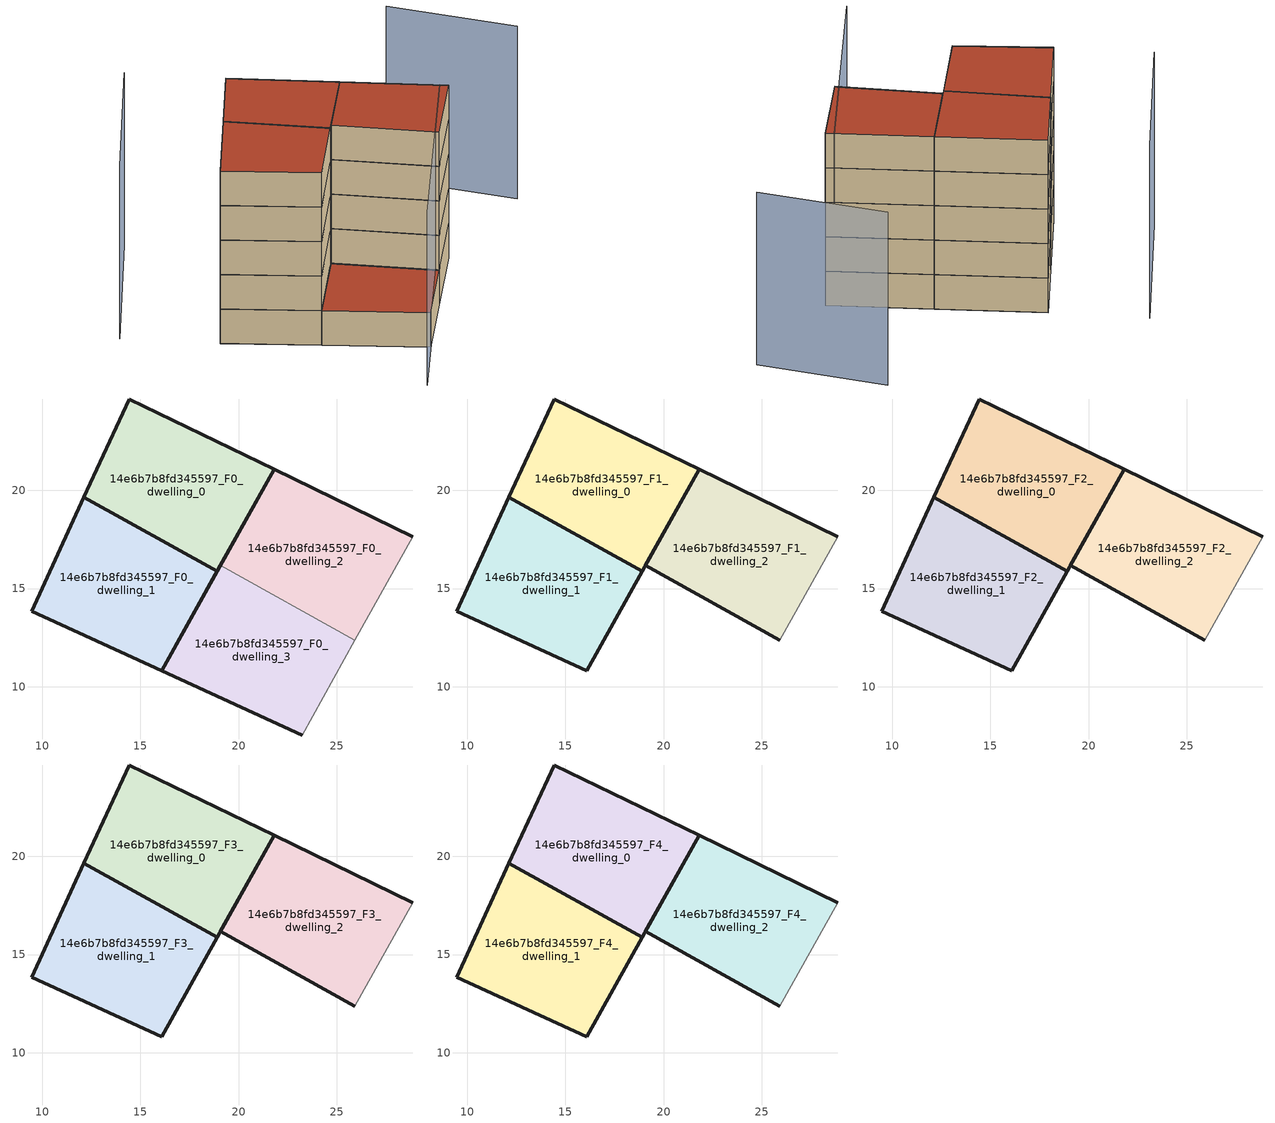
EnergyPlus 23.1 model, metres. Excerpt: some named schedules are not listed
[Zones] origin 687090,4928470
14e6b7b8fd345597_F0_dwelling_0
 floor ground (EU_floor_Construction): 18.9,15.87 21.8,21.06 14.42,24.65 12.12,19.65 z0
 wall outside (EU_wall_Construction): 12.12,19.65 14.42,24.65 21.8,21.06 18.9,15.87 12.12,19.65 z0:3
14e6b7b8fd345597_F0_dwelling_1
 floor ground (EU_floor_Construction): 16.08,10.82 18.9,15.87 12.12,19.65 9.46,13.85 z0
 wall outside (EU_wall_Construction): 18.9,15.87 16.08,10.82 9.46,13.85 12.12,19.65 18.9,15.87 z0:3
14e6b7b8fd345597_F0_dwelling_2
 floor ground (EU_floor_Construction): 25.92,12.35 28.87,17.63 21.8,21.06 19.07,16.18 z0
 wall outside (EU_wall_Construction): 19.07,16.18 21.8,21.06 28.87,17.63 z0:3
 wall adiabatic (EU_wall_Construction): 28.87,17.63 25.92,12.35 z0:3
 wall to 14e6b7b8fd345597_F0_dwelling_3 (EU_wall_Construction): 25.92,12.35 19.07,16.18 z0:3
14e6b7b8fd345597_F0_dwelling_3
 floor ground (EU_floor_Construction): 23.23,7.54 25.92,12.35 19.07,16.18 16.08,10.82 z0
 wall outside (EU_wall_Construction): 23.23,7.54 16.08,10.82 19.07,16.18 z0:3
 wall adiabatic (EU_wall_Construction): 25.92,12.35 23.23,7.54 z0:3
 roof outside (EU_roof_Construction): 25.92,12.35 23.23,7.54 16.08,10.82 19.07,16.18 z3
14e6b7b8fd345597_F1_dwelling_0
 floor to 14e6b7b8fd345597_F0_dwelling_0 (EU_floor_Construction): 18.9,15.87 21.8,21.06 14.42,24.65 12.12,19.65 z3
 wall outside (EU_wall_Construction): 12.12,19.65 14.42,24.65 21.8,21.06 18.9,15.87 12.12,19.65 z3:6
14e6b7b8fd345597_F1_dwelling_1
 floor to 14e6b7b8fd345597_F0_dwelling_1 (EU_floor_Construction): 16.08,10.82 18.9,15.87 12.12,19.65 9.46,13.85 z3
 wall outside (EU_wall_Construction): 18.9,15.87 16.08,10.82 9.46,13.85 12.12,19.65 18.9,15.87 z3:6
14e6b7b8fd345597_F1_dwelling_2
 floor to 14e6b7b8fd345597_F0_dwelling_2 (EU_floor_Construction): 25.92,12.35 28.87,17.63 21.8,21.06 19.07,16.18 z3
 wall outside (EU_wall_Construction): 25.92,12.35 19.07,16.18 21.8,21.06 28.87,17.63 z3:6
 wall adiabatic (EU_wall_Construction): 28.87,17.63 25.92,12.35 z3:6
14e6b7b8fd345597_F2_dwelling_0
 floor to 14e6b7b8fd345597_F1_dwelling_0 (EU_floor_Construction): 18.9,15.87 21.8,21.06 14.42,24.65 12.12,19.65 z6
 wall outside (EU_wall_Construction): 12.12,19.65 14.42,24.65 21.8,21.06 18.9,15.87 12.12,19.65 z6:9
14e6b7b8fd345597_F2_dwelling_1
 floor to 14e6b7b8fd345597_F1_dwelling_1 (EU_floor_Construction): 16.08,10.82 18.9,15.87 12.12,19.65 9.46,13.85 z6
 wall outside (EU_wall_Construction): 18.9,15.87 16.08,10.82 9.46,13.85 12.12,19.65 18.9,15.87 z6:9
14e6b7b8fd345597_F2_dwelling_2
 floor to 14e6b7b8fd345597_F1_dwelling_2 (EU_floor_Construction): 25.92,12.35 28.87,17.63 21.8,21.06 19.07,16.18 z6
 wall outside (EU_wall_Construction): 25.92,12.35 19.07,16.18 21.8,21.06 28.87,17.63 z6:9
 wall adiabatic (EU_wall_Construction): 28.87,17.63 25.92,12.35 z6:9
14e6b7b8fd345597_F3_dwelling_0
 floor to 14e6b7b8fd345597_F2_dwelling_0 (EU_floor_Construction): 18.9,15.87 21.8,21.06 14.42,24.65 12.12,19.65 z9
 wall outside (EU_wall_Construction): 12.12,19.65 14.42,24.65 21.8,21.06 18.9,15.87 12.12,19.65 z9:12
14e6b7b8fd345597_F3_dwelling_1
 floor to 14e6b7b8fd345597_F2_dwelling_1 (EU_floor_Construction): 16.08,10.82 18.9,15.87 12.12,19.65 9.46,13.85 z9
 wall outside (EU_wall_Construction): 18.9,15.87 16.08,10.82 9.46,13.85 12.12,19.65 18.9,15.87 z9:12
14e6b7b8fd345597_F3_dwelling_2
 floor to 14e6b7b8fd345597_F2_dwelling_2 (EU_floor_Construction): 25.92,12.35 28.87,17.63 21.8,21.06 19.07,16.18 z9
 wall outside (EU_wall_Construction): 25.92,12.35 19.07,16.18 21.8,21.06 28.87,17.63 z9:12
 wall adiabatic (EU_wall_Construction): 28.87,17.63 25.92,12.35 z9:12
14e6b7b8fd345597_F4_dwelling_0
 floor to 14e6b7b8fd345597_F3_dwelling_0 (EU_floor_Construction): 18.9,15.87 21.8,21.06 14.42,24.65 12.12,19.65 z12
 wall outside (EU_wall_Construction): 12.12,19.65 14.42,24.65 21.8,21.06 18.9,15.87 12.12,19.65 z12:15
 roof outside (EU_roof_Construction): 21.8,21.06 18.9,15.87 12.12,19.65 14.42,24.65 z15
14e6b7b8fd345597_F4_dwelling_1
 floor to 14e6b7b8fd345597_F3_dwelling_1 (EU_floor_Construction): 16.08,10.82 18.9,15.87 12.12,19.65 9.46,13.85 z12
 wall outside (EU_wall_Construction): 18.9,15.87 16.08,10.82 9.46,13.85 12.12,19.65 18.9,15.87 z12:15
 roof outside (EU_roof_Construction): 18.9,15.87 16.08,10.82 9.46,13.85 12.12,19.65 z15
14e6b7b8fd345597_F4_dwelling_2
 floor to 14e6b7b8fd345597_F3_dwelling_2 (EU_floor_Construction): 25.92,12.35 28.87,17.63 21.8,21.06 19.07,16.18 z12
 wall outside (EU_wall_Construction): 25.92,12.35 19.07,16.18 21.8,21.06 28.87,17.63 z12:15
 wall adiabatic (EU_wall_Construction): 28.87,17.63 25.92,12.35 z12:15
 roof outside (EU_roof_Construction): 28.87,17.63 25.92,12.35 19.07,16.18 21.8,21.06 z15
shading: 21.13,3.21 28.28,17.92 / 7.97,28.11 3.03,17.21 / 36.31,22.65 28.62,28.7 z0:15
[Building]
EU S2 Campaign: North Axis=0; Terrain=City; Solar Distribution=FullExterior
[Site:Location]
Bologna: Latitude=44.5; Longitude=11.25; Time Zone=1; Elevation=37
[SizingPeriod:WeatherFileDays]
AnnualSizingPeriod: Begin Month=1; Begin Day of Month=1; End Month=12; End Day of Month=31; Day of Week for Start Day=Monday; Use Weather File Daylight Saving Period=No; Use Weather File Rain and Snow Indicators=No
[MATERIAL]
EU_InternalMass_Material: Roughness=MediumRough; Thickness=0.1; Conductivity=1; Density=1800; Specific Heat=900; Thermal Absorptance=0.9; Solar Absorptance=0.7; Visible Absorptance=0.7
[MATERIAL:NOMASS] Roughness=MediumRough; Thermal Absorptance=0.9; Solar Absorptance=0.7; Visible Absorptance=0.7
Name | Thermal Resistance
EU_wall_NoMass | 0.905828
EU_roof_NoMass | 0.37593
EU_floor_NoMass | 0.67114
[CONSTRUCTION]
EU_wall_Construction: EU_wall_NoMass
EU_roof_Construction: EU_roof_NoMass
EU_floor_Construction: EU_floor_NoMass
EU_InternalMass_Construction: EU_InternalMass_Material
[ZONE] Type=1; Multiplier=1; Ceiling Height=autocalculate; Floor Area=autocalculate; Part of Total Floor Area=Yes
Name | Volume
14e6b7b8fd345597_F0_dwelling_0; 14e6b7b8fd345597_F0_dwelling_2; 14e6b7b8fd345597_F1_dwelling_2; 14e6b7b8fd345597_F2_dwelling_2; 14e6b7b8fd345597_F3_dwelling_2; 14e6b7b8fd345597_F4_dwelling_2 | 137.01
14e6b7b8fd345597_F1_dwelling_0; 14e6b7b8fd345597_F2_dwelling_0; 14e6b7b8fd345597_F3_dwelling_0; 14e6b7b8fd345597_F4_dwelling_0 | 137.009
14e6b7b8fd345597_F0_dwelling_1; 14e6b7b8fd345597_F1_dwelling_1; 14e6b7b8fd345597_F2_dwelling_1; 14e6b7b8fd345597_F3_dwelling_1; 14e6b7b8fd345597_F4_dwelling_1 | 137.017
14e6b7b8fd345597_F0_dwelling_3 | 137.02
[INTERNALMASS] Construction=EU_InternalMass_Construction
Name | Zone or ZoneList | Surface Area
14e6b7b8fd345597_F0_dwelling_0_EU_InternalMass | 14e6b7b8fd345597_F0_dwelling_0 | 45.6698
14e6b7b8fd345597_F0_dwelling_1_EU_InternalMass | 14e6b7b8fd345597_F0_dwelling_1 | 45.6723
14e6b7b8fd345597_F0_dwelling_2_EU_InternalMass | 14e6b7b8fd345597_F0_dwelling_2 | 45.6697
14e6b7b8fd345597_F0_dwelling_3_EU_InternalMass | 14e6b7b8fd345597_F0_dwelling_3 | 45.6732
14e6b7b8fd345597_F1_dwelling_0_EU_InternalMass | 14e6b7b8fd345597_F1_dwelling_0 | 60.8913
14e6b7b8fd345597_F1_dwelling_1_EU_InternalMass | 14e6b7b8fd345597_F1_dwelling_1 | 60.9003
14e6b7b8fd345597_F1_dwelling_2_EU_InternalMass | 14e6b7b8fd345597_F1_dwelling_2 | 60.897
14e6b7b8fd345597_F2_dwelling_0_EU_InternalMass | 14e6b7b8fd345597_F2_dwelling_0 | 60.8913
14e6b7b8fd345597_F2_dwelling_1_EU_InternalMass | 14e6b7b8fd345597_F2_dwelling_1 | 60.9003
14e6b7b8fd345597_F2_dwelling_2_EU_InternalMass | 14e6b7b8fd345597_F2_dwelling_2 | 60.897
14e6b7b8fd345597_F3_dwelling_0_EU_InternalMass | 14e6b7b8fd345597_F3_dwelling_0 | 60.8913
14e6b7b8fd345597_F3_dwelling_1_EU_InternalMass | 14e6b7b8fd345597_F3_dwelling_1 | 60.9003
14e6b7b8fd345597_F3_dwelling_2_EU_InternalMass | 14e6b7b8fd345597_F3_dwelling_2 | 60.897
14e6b7b8fd345597_F4_dwelling_0_EU_InternalMass | 14e6b7b8fd345597_F4_dwelling_0 | 60.8913
14e6b7b8fd345597_F4_dwelling_1_EU_InternalMass | 14e6b7b8fd345597_F4_dwelling_1 | 60.9003
14e6b7b8fd345597_F4_dwelling_2_EU_InternalMass | 14e6b7b8fd345597_F4_dwelling_2 | 60.897
[OTHEREQUIPMENT] Fuel Type=Electricity; Design Level Calculation Method=Watts/Area; Power per Zone Floor Area=1; Fraction Latent=0; Fraction Radiant=0; Fraction Lost=0; Carbon Dioxide Generation Rate=0; EndUse Subcategory=EU_Step8_InternalGains
Name | Zone or ZoneList or Space or SpaceList | Schedule
EU_Step8_InternalGain_14e6b7b8fd345597_F0_dwelling_0_f000 | 14e6b7b8fd345597_F0_dwelling_0 | EU_Step8_GainSchedule_14e6b7b8fd345597_F0_dwelling_0_f000
EU_Step8_InternalGain_14e6b7b8fd345597_F0_dwelling_1_f000 | 14e6b7b8fd345597_F0_dwelling_1 | EU_Step8_GainSchedule_14e6b7b8fd345597_F0_dwelling_1_f000
EU_Step8_InternalGain_14e6b7b8fd345597_F0_dwelling_2_f000 | 14e6b7b8fd345597_F0_dwelling_2 | EU_Step8_GainSchedule_14e6b7b8fd345597_F0_dwelling_2_f000
EU_Step8_InternalGain_14e6b7b8fd345597_F0_dwelling_3_f000 | 14e6b7b8fd345597_F0_dwelling_3 | EU_Step8_GainSchedule_14e6b7b8fd345597_F0_dwelling_3_f000
EU_Step8_InternalGain_14e6b7b8fd345597_F1_dwelling_0_f000 | 14e6b7b8fd345597_F1_dwelling_0 | EU_Step8_GainSchedule_14e6b7b8fd345597_F1_dwelling_0_f000
EU_Step8_InternalGain_14e6b7b8fd345597_F1_dwelling_1_f000 | 14e6b7b8fd345597_F1_dwelling_1 | EU_Step8_GainSchedule_14e6b7b8fd345597_F1_dwelling_1_f000
EU_Step8_InternalGain_14e6b7b8fd345597_F1_dwelling_2_f000 | 14e6b7b8fd345597_F1_dwelling_2 | EU_Step8_GainSchedule_14e6b7b8fd345597_F1_dwelling_2_f000
EU_Step8_InternalGain_14e6b7b8fd345597_F2_dwelling_0_f000 | 14e6b7b8fd345597_F2_dwelling_0 | EU_Step8_GainSchedule_14e6b7b8fd345597_F2_dwelling_0_f000
EU_Step8_InternalGain_14e6b7b8fd345597_F2_dwelling_1_f000 | 14e6b7b8fd345597_F2_dwelling_1 | EU_Step8_GainSchedule_14e6b7b8fd345597_F2_dwelling_1_f000
EU_Step8_InternalGain_14e6b7b8fd345597_F2_dwelling_2_f000 | 14e6b7b8fd345597_F2_dwelling_2 | EU_Step8_GainSchedule_14e6b7b8fd345597_F2_dwelling_2_f000
EU_Step8_InternalGain_14e6b7b8fd345597_F3_dwelling_0_f000 | 14e6b7b8fd345597_F3_dwelling_0 | EU_Step8_GainSchedule_14e6b7b8fd345597_F3_dwelling_0_f000
EU_Step8_InternalGain_14e6b7b8fd345597_F3_dwelling_1_f000 | 14e6b7b8fd345597_F3_dwelling_1 | EU_Step8_GainSchedule_14e6b7b8fd345597_F3_dwelling_1_f000
EU_Step8_InternalGain_14e6b7b8fd345597_F3_dwelling_2_f000 | 14e6b7b8fd345597_F3_dwelling_2 | EU_Step8_GainSchedule_14e6b7b8fd345597_F3_dwelling_2_f000
EU_Step8_InternalGain_14e6b7b8fd345597_F4_dwelling_0_f000 | 14e6b7b8fd345597_F4_dwelling_0 | EU_Step8_GainSchedule_14e6b7b8fd345597_F4_dwelling_0_f000
EU_Step8_InternalGain_14e6b7b8fd345597_F4_dwelling_1_f000 | 14e6b7b8fd345597_F4_dwelling_1 | EU_Step8_GainSchedule_14e6b7b8fd345597_F4_dwelling_1_f000
EU_Step8_InternalGain_14e6b7b8fd345597_F4_dwelling_2_f000 | 14e6b7b8fd345597_F4_dwelling_2 | EU_Step8_GainSchedule_14e6b7b8fd345597_F4_dwelling_2_f000
[ZONEVENTILATION:DESIGNFLOWRATE] Schedule=EU_AlwaysOn; Design Flow Rate Calculation Method=AirChanges/Hour; Air Changes per Hour=0.73129; Ventilation Type=Natural; Fan Pressure Rise=0; Fan Total Efficiency=1; Constant Term Coefficient=1; Temperature Term Coefficient=0; Velocity Term Coefficient=0; Velocity Squared Term Coefficient=0; Minimum Indoor Temperature=-100; Maximum Indoor Temperature=100; Delta Temperature=-100; Minimum Outdoor Temperature=-100; Maximum Outdoor Temperature=100; Maximum Wind Speed=40
Name | Zone or ZoneList or Space or SpaceList
EU_ConstantAir_14e6b7b8fd345597_F0_dwelling_0 | 14e6b7b8fd345597_F0_dwelling_0
EU_ConstantAir_14e6b7b8fd345597_F0_dwelling_1 | 14e6b7b8fd345597_F0_dwelling_1
EU_ConstantAir_14e6b7b8fd345597_F0_dwelling_2 | 14e6b7b8fd345597_F0_dwelling_2
EU_ConstantAir_14e6b7b8fd345597_F0_dwelling_3 | 14e6b7b8fd345597_F0_dwelling_3
EU_ConstantAir_14e6b7b8fd345597_F1_dwelling_0 | 14e6b7b8fd345597_F1_dwelling_0
EU_ConstantAir_14e6b7b8fd345597_F1_dwelling_1 | 14e6b7b8fd345597_F1_dwelling_1
EU_ConstantAir_14e6b7b8fd345597_F1_dwelling_2 | 14e6b7b8fd345597_F1_dwelling_2
EU_ConstantAir_14e6b7b8fd345597_F2_dwelling_0 | 14e6b7b8fd345597_F2_dwelling_0
EU_ConstantAir_14e6b7b8fd345597_F2_dwelling_1 | 14e6b7b8fd345597_F2_dwelling_1
EU_ConstantAir_14e6b7b8fd345597_F2_dwelling_2 | 14e6b7b8fd345597_F2_dwelling_2
EU_ConstantAir_14e6b7b8fd345597_F3_dwelling_0 | 14e6b7b8fd345597_F3_dwelling_0
EU_ConstantAir_14e6b7b8fd345597_F3_dwelling_1 | 14e6b7b8fd345597_F3_dwelling_1
EU_ConstantAir_14e6b7b8fd345597_F3_dwelling_2 | 14e6b7b8fd345597_F3_dwelling_2
EU_ConstantAir_14e6b7b8fd345597_F4_dwelling_0 | 14e6b7b8fd345597_F4_dwelling_0
EU_ConstantAir_14e6b7b8fd345597_F4_dwelling_1 | 14e6b7b8fd345597_F4_dwelling_1
EU_ConstantAir_14e6b7b8fd345597_F4_dwelling_2 | 14e6b7b8fd345597_F4_dwelling_2
[HVACTEMPLATE:THERMOSTAT] Constant Heating Setpoint=20; Constant Cooling Setpoint=50
EU_HeatOnly_14e6b7b8fd345597_F0_dwelling_0; EU_HeatOnly_14e6b7b8fd345597_F0_dwelling_1; EU_HeatOnly_14e6b7b8fd345597_F0_dwelling_2; EU_HeatOnly_14e6b7b8fd345597_F0_dwelling_3; EU_HeatOnly_14e6b7b8fd345597_F1_dwelling_0; EU_HeatOnly_14e6b7b8fd345597_F1_dwelling_1; EU_HeatOnly_14e6b7b8fd345597_F1_dwelling_2; EU_HeatOnly_14e6b7b8fd345597_F2_dwelling_0; EU_HeatOnly_14e6b7b8fd345597_F2_dwelling_1; EU_HeatOnly_14e6b7b8fd345597_F2_dwelling_2; EU_HeatOnly_14e6b7b8fd345597_F3_dwelling_0; EU_HeatOnly_14e6b7b8fd345597_F3_dwelling_1; EU_HeatOnly_14e6b7b8fd345597_F3_dwelling_2; EU_HeatOnly_14e6b7b8fd345597_F4_dwelling_0; EU_HeatOnly_14e6b7b8fd345597_F4_dwelling_1; EU_HeatOnly_14e6b7b8fd345597_F4_dwelling_2
[HVACTEMPLATE:ZONE:IDEALLOADSAIRSYSTEM] System Availability Schedule=EU_AlwaysOn; Maximum Heating Supply Air Temperature=50; Minimum Cooling Supply Air Temperature=13; Maximum Heating Supply Air Humidity Ratio=0.0156; Minimum Cooling Supply Air Humidity Ratio=0.0077; Heating Limit=NoLimit; Cooling Limit=NoLimit; Heating Availability Schedule=EU_AlwaysOn; Cooling Availability Schedule=EU_CoolingOff; Dehumidification Control Type=ConstantSensibleHeatRatio; Cooling Sensible Heat Ratio=0.7; Dehumidification Setpoint=60; Humidification Control Type=None; Humidification Setpoint=30; Outdoor Air Method=None; Outdoor Air Flow Rate per Person=0.00944; Outdoor Air Flow Rate per Zone Floor Area=0; Outdoor Air Flow Rate per Zone=0; Demand Controlled Ventilation Type=None; Outdoor Air Economizer Type=NoEconomizer; Heat Recovery Type=None; Sensible Heat Recovery Effectiveness=0.7; Latent Heat Recovery Effectiveness=0.65
Name | Template Thermostat
14e6b7b8fd345597_F0_dwelling_0 | EU_HeatOnly_14e6b7b8fd345597_F0_dwelling_0
14e6b7b8fd345597_F0_dwelling_1 | EU_HeatOnly_14e6b7b8fd345597_F0_dwelling_1
14e6b7b8fd345597_F0_dwelling_2 | EU_HeatOnly_14e6b7b8fd345597_F0_dwelling_2
14e6b7b8fd345597_F0_dwelling_3 | EU_HeatOnly_14e6b7b8fd345597_F0_dwelling_3
14e6b7b8fd345597_F1_dwelling_0 | EU_HeatOnly_14e6b7b8fd345597_F1_dwelling_0
14e6b7b8fd345597_F1_dwelling_1 | EU_HeatOnly_14e6b7b8fd345597_F1_dwelling_1
14e6b7b8fd345597_F1_dwelling_2 | EU_HeatOnly_14e6b7b8fd345597_F1_dwelling_2
14e6b7b8fd345597_F2_dwelling_0 | EU_HeatOnly_14e6b7b8fd345597_F2_dwelling_0
14e6b7b8fd345597_F2_dwelling_1 | EU_HeatOnly_14e6b7b8fd345597_F2_dwelling_1
14e6b7b8fd345597_F2_dwelling_2 | EU_HeatOnly_14e6b7b8fd345597_F2_dwelling_2
14e6b7b8fd345597_F3_dwelling_0 | EU_HeatOnly_14e6b7b8fd345597_F3_dwelling_0
14e6b7b8fd345597_F3_dwelling_1 | EU_HeatOnly_14e6b7b8fd345597_F3_dwelling_1
14e6b7b8fd345597_F3_dwelling_2 | EU_HeatOnly_14e6b7b8fd345597_F3_dwelling_2
14e6b7b8fd345597_F4_dwelling_0 | EU_HeatOnly_14e6b7b8fd345597_F4_dwelling_0
14e6b7b8fd345597_F4_dwelling_1 | EU_HeatOnly_14e6b7b8fd345597_F4_dwelling_1
14e6b7b8fd345597_F4_dwelling_2 | EU_HeatOnly_14e6b7b8fd345597_F4_dwelling_2
[SIZING:ZONE] Zone Cooling Design Supply Air Temperature Input Method=SupplyAirTemperature; Zone Cooling Design Supply Air Temperature=13; Zone Heating Design Supply Air Temperature Input Method=SupplyAirTemperature; Zone Heating Design Supply Air Temperature=50; Zone Cooling Design Supply Air Humidity Ratio=0.008; Zone Heating Design Supply Air Humidity Ratio=0.008; Cooling Design Air Flow Method=DesignDay; Cooling Design Air Flow Rate=0; Cooling Minimum Air Flow per Zone Floor Area=0.000762; Cooling Minimum Air Flow=0; Cooling Minimum Air Flow Fraction=0.2; Heating Design Air Flow Method=DesignDay; Heating Design Air Flow Rate=0; Heating Maximum Air Flow per Zone Floor Area=0.002032; Heating Maximum Air Flow=0.141576; Heating Maximum Air Flow Fraction=0.3; Account for Dedicated Outdoor Air System=No; Dedicated Outdoor Air System Control Strategy=NeutralSupplyAir; Dedicated Outdoor Air Low Setpoint Temperature for Design=autosize; Dedicated Outdoor Air High Setpoint Temperature for Design=autosize; Zone Load Sizing Method=Sensible Load Only No Latent Load; Zone Latent Cooling Design Supply Air Humidity Ratio Input Method=HumidityRatioDifference; Zone Cooling Design Supply Air Humidity Ratio Difference=0.005; Zone Latent Heating Design Supply Air Humidity Ratio Input Method=HumidityRatioDifference; Zone Humidification Design Supply Air Humidity Ratio Difference=0.005
14e6b7b8fd345597_F0_dwelling_0; 14e6b7b8fd345597_F0_dwelling_1; 14e6b7b8fd345597_F0_dwelling_2; 14e6b7b8fd345597_F0_dwelling_3; 14e6b7b8fd345597_F1_dwelling_0; 14e6b7b8fd345597_F1_dwelling_1; 14e6b7b8fd345597_F1_dwelling_2; 14e6b7b8fd345597_F2_dwelling_0; 14e6b7b8fd345597_F2_dwelling_1; 14e6b7b8fd345597_F2_dwelling_2; 14e6b7b8fd345597_F3_dwelling_0; 14e6b7b8fd345597_F3_dwelling_1; 14e6b7b8fd345597_F3_dwelling_2; 14e6b7b8fd345597_F4_dwelling_0; 14e6b7b8fd345597_F4_dwelling_1; 14e6b7b8fd345597_F4_dwelling_2
[SCHEDULE:FILE] Column Number=1; Rows to Skip at Top=0; Number of Hours of Data=8760; Column Separator=Comma; Interpolate to Timestep=No; Minutes per Item=60; Adjust Schedule for Daylight Savings=Yes
Name | File
EU_Step8_GainSchedule_14e6b7b8fd345597_F0_dwelling_0_f000 | ../../schedules/14e6b7b8fd345597/14e6b7b8fd345597_F0_dwelling_0_f000_gain.csv
EU_Step8_GainSchedule_14e6b7b8fd345597_F0_dwelling_1_f000 | ../../schedules/14e6b7b8fd345597/14e6b7b8fd345597_F0_dwelling_1_f000_gain.csv
